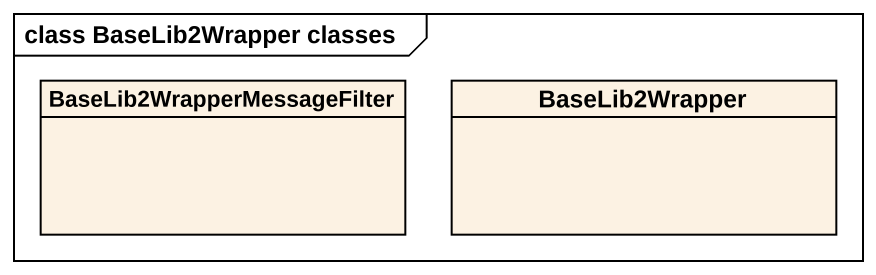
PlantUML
@startuml
mainframe class BaseLib2Wrapper classes
hide circle
hide empty members
class BaseLib2WrapperMessageFilter
class BaseLib2Wrapper
@enduml
